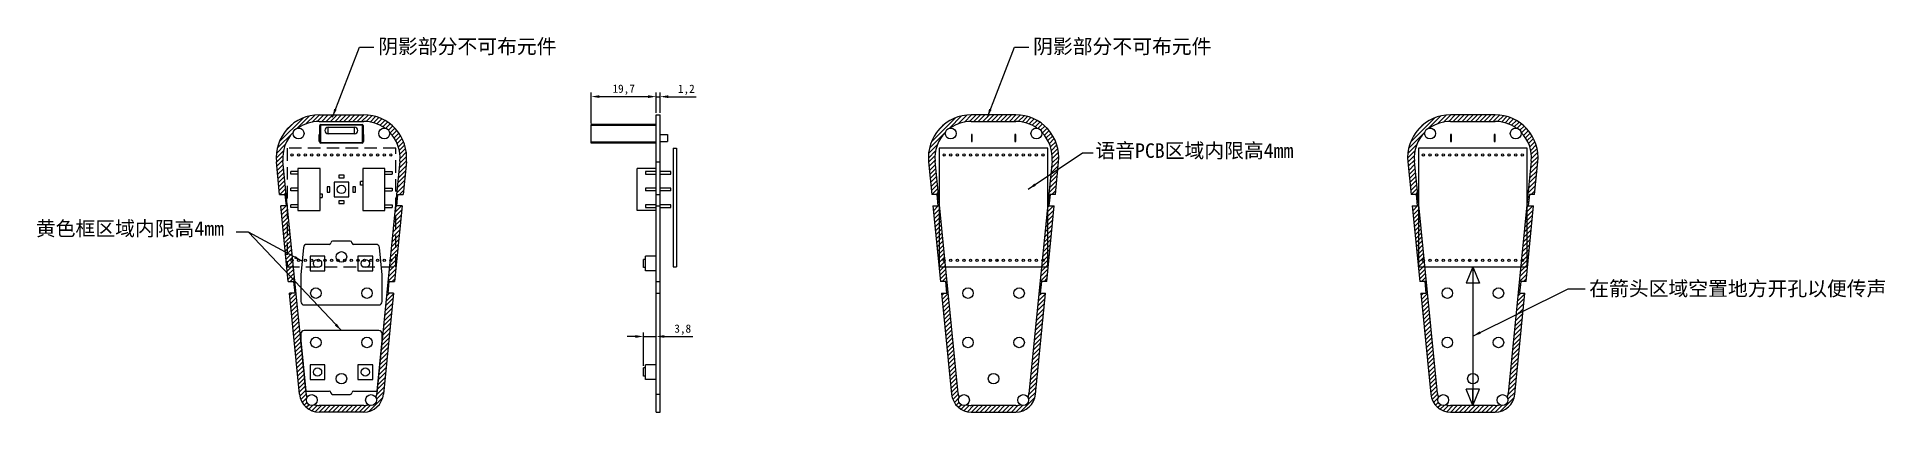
# Model space of a CAD drawing. Header units: millimetres. Extents: x 189 to 750, y 293 to 407.
import ezdxf

# ---------------------------------------------------------------- set-up
doc = ezdxf.new("R2010")
doc.units = ezdxf.units.MM
doc.header["$LTSCALE"] = 15
doc.linetypes.add('DASHED', pattern=[19.05, 12.7, -6.35])
doc.layers.add('图层1', color=7, linetype='DASHED')
doc.styles.get("Standard").update_dxf_attribs({"font": ''})
doc.styles.get('Standard').set_extended_font_data('宋体')
doc.dimstyles.new('ISO-25', dxfattribs={"dimtxt": 2.5, "dimasz": 2.5, "dimexe": 1.25, "dimexo": 0.625, "dimtad": 1, "dimtxsty": 'Standard', "dimcen": 2.5, "dimadec": 0, "dimazin": 0, "dimtfac": 1, "dimtmove": 0, "dimatfit": 3, "dimfxl": 1, "dimarcsym": 0})

# ---------------------------------------------------------------- blocks, each defined once
blk = doc.blocks.new('*D1')
at = {"color": 0, "lineweight": -2}
for p, q in [((357.61, 380.36), (357.61, 389.75)), ((360.11, 388.5), (374.81, 388.5)), ((377.31, 383.56), (377.31, 389.75))]:
    blk.add_line(p, q, dxfattribs=at)
at = {"color": 0}
for points in [[(360.11, 388.92), (360.11, 388.09), (357.61, 388.5)], [(374.81, 388.09), (374.81, 388.92), (377.31, 388.5)]]:
    blk.add_solid(points, dxfattribs=at)
at = {"layer": 'Defpoints', "color": 0}
for p in [(377.31, 388.5), (377.31, 382.94), (357.61, 379.74)]:
    blk.add_point(p, dxfattribs=at)
at = {"color": 0, "insert": (367.46, 390.59), "char_height": 2.5, "attachment_point": 5}
blk.add_mtext('19,7', dxfattribs=at)
blk = doc.blocks.new('*D2')
at = {"color": 0, "lineweight": -2}
for p, q in [((374.81, 388.48), (372.31, 388.48)), ((377.31, 383.56), (377.31, 389.73)), ((377.31, 388.48), (378.51, 388.48)), ((378.51, 383.56), (378.51, 389.73)), ((381.01, 388.48), (389.47, 388.48))]:
    blk.add_line(p, q, dxfattribs=at)
at = {"color": 0}
for points in [[(374.81, 388.06), (374.81, 388.9), (377.31, 388.48)], [(381.01, 388.9), (381.01, 388.06), (378.51, 388.48)]]:
    blk.add_solid(points, dxfattribs=at)
at = {"layer": 'Defpoints', "color": 0}
for p in [(378.51, 388.48), (377.31, 382.94), (378.51, 382.94)]:
    blk.add_point(p, dxfattribs=at)
at = {"color": 0, "insert": (386.49, 390.56), "char_height": 2.5, "attachment_point": 5}
blk.add_mtext('1,2', dxfattribs=at)
blk = doc.blocks.new('*D3')
at = {"color": 0, "lineweight": -2}
for p, q in [((371.01, 315.61), (368.51, 315.61)), ((373.51, 306.66), (373.51, 316.86)), ((373.51, 315.61), (377.31, 315.61)), ((377.31, 307.66), (377.31, 316.86)), ((379.81, 315.61), (388.48, 315.61))]:
    blk.add_line(p, q, dxfattribs=at)
at = {"color": 0}
for points in [[(371.01, 315.19), (371.01, 316.02), (373.51, 315.61)], [(379.81, 316.02), (379.81, 315.19), (377.31, 315.61)]]:
    blk.add_solid(points, dxfattribs=at)
at = {"layer": 'Defpoints', "color": 0}
for p in [(377.31, 315.61), (373.51, 306.04), (377.31, 307.04)]:
    blk.add_point(p, dxfattribs=at)
at = {"color": 0, "insert": (385.39, 317.69), "char_height": 2.5, "attachment_point": 5}
blk.add_mtext('3,8', dxfattribs=at)

msp = doc.modelspace()

# ---------------------------------------------------------------- hatches: boundary and pattern name
h = msp.add_hatch()
h.set_pattern_fill('ANSI31', color=3, scale=0.3, style=0)
h.set_pattern_definition([(45, (115.7676, 0), (-0.6735192, 0.6735192), [])])
h.paths.add_polyline_path([(288.571, 382.939, -0.4434422), (301.507, 368.658), (300.53, 358.789), (298.922, 358.789), (298.575, 355.289), (300.183, 355.289), (297.904, 332.289), (296.296, 332.289), (295.949, 328.789), (297.557, 328.789), (294.512, 298.048, -0.3855768), (288.541, 292.639), (275.004, 292.639, -0.3855768), (269.033, 298.048), (265.987, 328.789), (267.595, 328.789), (267.248, 332.289), (265.64, 332.289), (263.362, 355.289), (264.969, 355.289), (264.623, 358.789), (263.015, 358.789), (262.037, 368.658, -0.4434422), (274.974, 382.939)])
h.paths.add_polyline_path([(275.004, 294.639, -0.0876681), (273.633, 294.882, -0.7666894), (271.322, 297.076, -0.0758482), (271.023, 298.245), (264.027, 368.855, -0.2239339), (267.173, 377.695, -0.3213407), (268.642, 378.934, -0.1545554), (274.974, 380.939), (288.571, 380.939, -0.1545554), (294.902, 378.934, -0.3213407), (296.372, 377.695, -0.2239339), (299.517, 368.855), (292.521, 298.245, -0.0758482), (292.223, 297.076, -0.7666894), (289.912, 294.882, -0.0876681), (288.541, 294.639)], flags=16)
h = msp.add_hatch()
h.set_pattern_fill('ANSI31', color=3, scale=0.3, style=0)
h.set_pattern_definition([(45, (313.7607, 0), (-0.6735192, 0.6735192), [])])
h.paths.add_polyline_path([(486.564, 382.939, -0.4434422), (499.5, 368.658), (498.523, 358.789), (496.915, 358.789), (496.568, 355.289), (498.176, 355.289), (495.897, 332.289), (494.289, 332.289), (493.942, 328.789), (495.55, 328.789), (492.505, 298.048, -0.3855768), (486.534, 292.639), (472.997, 292.639, -0.3855768), (467.026, 298.048), (463.98, 328.789), (465.588, 328.789), (465.241, 332.289), (463.633, 332.289), (461.355, 355.289), (462.962, 355.289), (462.616, 358.789), (461.008, 358.789), (460.03, 368.658, -0.4434422), (472.967, 382.939)])
h.paths.add_polyline_path([(472.997, 294.639, -0.0876681), (471.626, 294.882, -0.7666894), (469.315, 297.076, -0.0758482), (469.016, 298.245), (462.02, 368.855, -0.2239339), (465.166, 377.695, -0.3213407), (466.635, 378.934, -0.1545554), (472.967, 380.939), (486.564, 380.939, -0.1545554), (492.895, 378.934, -0.3213407), (494.365, 377.695, -0.2239339), (497.51, 368.855), (490.514, 298.245, -0.0758482), (490.216, 297.076, -0.7666894), (487.905, 294.882, -0.0876681), (486.534, 294.639)], flags=16)
h = msp.add_hatch()
h.set_pattern_fill('ANSI31', color=3, scale=0.3, style=0)
h.set_pattern_definition([(45, (459.2751, 0), (-0.6735192, 0.6735192), [])])
h.paths.add_polyline_path([(632.078, 382.939, -0.4434422), (645.015, 368.658), (644.037, 358.789), (642.429, 358.789), (642.082, 355.289), (643.69, 355.289), (641.411, 332.289), (639.804, 332.289), (639.457, 328.789), (641.065, 328.789), (638.019, 298.048, -0.3855768), (632.048, 292.639), (618.511, 292.639, -0.3855768), (612.54, 298.048), (609.494, 328.789), (611.102, 328.789), (610.756, 332.289), (609.148, 332.289), (606.869, 355.289), (608.477, 355.289), (608.13, 358.789), (606.522, 358.789), (605.545, 368.658, -0.4434422), (618.481, 382.939)])
h.paths.add_polyline_path([(618.511, 294.639, -0.0876681), (617.14, 294.882, -0.7666894), (614.829, 297.076, -0.0758482), (614.53, 298.245), (607.535, 368.855, -0.2239339), (610.68, 377.695, -0.3213407), (612.149, 378.934, -0.1545554), (618.481, 380.939), (632.078, 380.939, -0.1545554), (638.41, 378.934, -0.3213407), (639.879, 377.695, -0.2239339), (643.024, 368.855), (636.029, 298.245, -0.0758482), (635.73, 297.076, -0.7666894), (633.419, 294.882, -0.0876681), (632.048, 294.639)], flags=16)

# ---------------------------------------------------------------- linework, layer by layer
for p, q in [((274.974, 382.939), (288.571, 382.939)), ((377.309, 292.639), (377.309, 382.939)), ((377.309, 382.939), (378.509, 382.939)), ((378.509, 292.639), (378.509, 382.939)), ((486.564, 382.939), (472.967, 382.939)), ((632.078, 382.939), (618.481, 382.939)), ((275.022, 374.839), (275.022, 376.939)), ((275.022, 376.939), (275.172, 376.939)), ((275.172, 374.639), (275.172, 379.739)), ((275.372, 379.839), (275.372, 374.539)), ((288.172, 379.839), (275.372, 379.839)), ((275.472, 380.039), (288.072, 380.039)), ((277.772, 377.189), (277.772, 379.189)), ((277.772, 379.189), (285.772, 379.189)), ((285.772, 377.189), (277.772, 377.189)), ((285.772, 377.189), (285.772, 379.189)), ((288.172, 374.539), (288.172, 379.839)), ((288.372, 379.739), (288.372, 374.639)), ((288.372, 376.939), (288.522, 376.939)), ((288.522, 376.939), (288.522, 374.839)), ((357.609, 374.339), (357.609, 380.039)), ((377.309, 380.039), (357.609, 380.039)), ((377.309, 379.739), (357.609, 379.739)), ((378.509, 376.939), (380.809, 376.939)), ((380.809, 376.939), (380.809, 374.839)), ((473.015, 376.939), (473.015, 374.839)), ((473.315, 376.939), (473.015, 376.939)), ((473.315, 374.839), (473.315, 376.939)), ((486.215, 376.939), (486.215, 374.839)), ((486.515, 376.939), (486.215, 376.939)), ((486.515, 374.839), (486.515, 376.939)), ((618.53, 376.939), (618.53, 374.839)), ((618.83, 376.939), (618.53, 376.939)), ((618.83, 374.839), (618.83, 376.939)), ((631.73, 376.939), (631.73, 374.839)), ((632.03, 376.939), (631.73, 376.939)), ((632.03, 374.839), (632.03, 376.939)), ((275.172, 374.839), (275.022, 374.839)), ((275.372, 374.539), (288.172, 374.539)), ((288.072, 374.339), (275.472, 374.339)), ((288.522, 374.839), (288.372, 374.839)), ((377.309, 374.639), (357.609, 374.639)), ((377.309, 374.339), (357.609, 374.339)), ((378.509, 374.839), (380.809, 374.839)), ((382.509, 372.789), (382.509, 336.789)), ((382.509, 372.789), (383.509, 372.789)), ((383.509, 372.789), (383.509, 336.789)), ((473.015, 374.839), (473.315, 374.839)), ((486.215, 374.839), (486.515, 374.839)), ((618.53, 374.839), (618.83, 374.839)), ((631.73, 374.839), (632.03, 374.839)), ((263.015, 358.789), (262.037, 368.658)), ((266.372, 364.939), (266.372, 365.739)), ((268.572, 365.739), (266.372, 365.739)), ((268.572, 364.939), (266.372, 364.939)), ((268.572, 366.689), (268.572, 353.889)), ((275.272, 366.689), (268.572, 366.689)), ((275.272, 353.889), (275.272, 366.689)), ((288.272, 366.689), (288.272, 353.889)), ((294.972, 366.689), (288.272, 366.689)), ((294.972, 353.889), (294.972, 366.689)), ((294.972, 365.739), (297.172, 365.739)), ((294.972, 364.939), (297.172, 364.939)), ((297.172, 365.739), (297.172, 364.939)), ((301.507, 368.658), (300.53, 358.789)), ((371.609, 353.889), (371.609, 366.689)), ((377.309, 366.689), (371.609, 366.689)), ((374.109, 365.739), (374.109, 364.939)), ((377.309, 365.739), (374.109, 365.739)), ((374.109, 364.939), (377.309, 364.939)), ((377.309, 368.658), (378.509, 368.658)), ((381.809, 365.739), (378.509, 365.739)), ((378.509, 364.939), (381.809, 364.939)), ((381.809, 364.939), (381.809, 365.739)), ((460.03, 368.658), (461.008, 358.789)), ((498.523, 358.789), (499.5, 368.658)), ((605.545, 368.658), (606.522, 358.789)), ((644.037, 358.789), (645.015, 368.658)), ((266.372, 359.889), (266.372, 360.689)), ((268.572, 360.689), (266.372, 360.689)), ((268.572, 359.889), (266.372, 359.889)), ((277.472, 361.089), (277.472, 359.489)), ((278.272, 361.089), (277.472, 361.089)), ((277.472, 359.489), (278.272, 359.489)), ((278.272, 359.489), (278.272, 361.089)), ((279.522, 362.539), (279.522, 358.039)), ((284.022, 362.539), (279.522, 362.539)), ((280.972, 364.589), (280.972, 363.789)), ((282.572, 364.589), (280.972, 364.589)), ((280.972, 363.789), (282.572, 363.789)), ((282.572, 363.789), (282.572, 364.589)), ((284.022, 358.039), (284.022, 362.539)), ((285.272, 361.089), (285.272, 359.489)), ((286.072, 361.089), (285.272, 361.089)), ((285.272, 359.489), (286.072, 359.489)), ((286.072, 359.489), (286.072, 361.089)), ((287.572, 361.589), (287.572, 362.689)), ((288.272, 362.689), (287.572, 362.689)), ((288.272, 361.589), (287.572, 361.589)), ((294.972, 360.689), (297.172, 360.689)), ((294.972, 359.889), (297.172, 359.889)), ((297.172, 360.689), (297.172, 359.889)), ((374.109, 360.689), (374.109, 359.889)), ((377.309, 360.689), (374.109, 360.689)), ((377.309, 359.889), (374.109, 359.889)), ((381.809, 360.689), (378.509, 360.689)), ((381.809, 359.889), (378.509, 359.889)), ((381.809, 359.889), (381.809, 360.689)), ((263.015, 358.789), (264.623, 358.789)), ((265.64, 332.289), (263.362, 355.289)), ((264.969, 355.289), (263.362, 355.289)), ((264.623, 358.789), (264.969, 355.289)), ((266.372, 354.839), (266.372, 355.639)), ((268.572, 355.639), (266.372, 355.639)), ((268.572, 354.839), (266.372, 354.839)), ((268.572, 353.889), (275.272, 353.889)), ((275.272, 358.989), (275.972, 358.989)), ((275.272, 357.889), (275.972, 357.889)), ((275.972, 358.989), (275.972, 357.889)), ((279.522, 358.039), (284.022, 358.039)), ((280.972, 356.789), (280.972, 355.989)), ((282.572, 356.789), (280.972, 356.789)), ((280.972, 355.989), (282.572, 355.989)), ((282.572, 355.989), (282.572, 356.789)), ((288.272, 353.889), (294.972, 353.889)), ((294.972, 355.639), (297.172, 355.639)), ((294.972, 354.839), (297.172, 354.839)), ((297.172, 355.639), (297.172, 354.839)), ((300.183, 355.289), (297.904, 332.289)), ((298.575, 355.289), (298.922, 358.789)), ((300.183, 355.289), (298.575, 355.289)), ((298.922, 358.789), (300.53, 358.789)), ((377.309, 353.889), (371.609, 353.889)), ((374.109, 355.639), (374.109, 354.839)), ((377.309, 355.639), (374.109, 355.639)), ((374.109, 354.839), (377.309, 354.839)), ((377.309, 358.789), (378.509, 358.789)), ((377.309, 355.289), (378.509, 355.289)), ((381.809, 355.639), (378.509, 355.639)), ((378.509, 354.839), (381.809, 354.839)), ((381.809, 354.839), (381.809, 355.639)), ((462.616, 358.789), (461.008, 358.789)), ((461.355, 355.289), (463.633, 332.289)), ((461.355, 355.289), (462.962, 355.289)), ((462.962, 355.289), (462.616, 358.789)), ((495.897, 332.289), (498.176, 355.289)), ((496.915, 358.789), (496.568, 355.289)), ((496.568, 355.289), (498.176, 355.289)), ((498.523, 358.789), (496.915, 358.789)), ((608.13, 358.789), (606.522, 358.789)), ((606.869, 355.289), (609.148, 332.289)), ((606.869, 355.289), (608.477, 355.289)), ((608.477, 355.289), (608.13, 358.789)), ((641.411, 332.289), (643.69, 355.289)), ((642.429, 358.789), (642.082, 355.289)), ((642.082, 355.289), (643.69, 355.289)), ((644.037, 358.789), (642.429, 358.789)), ((272.272, 340.039), (272.272, 335.539)), ((276.772, 340.039), (272.272, 340.039)), ((276.772, 335.539), (276.772, 340.039)), ((291.272, 340.039), (286.772, 340.039)), ((286.772, 340.039), (286.772, 335.539)), ((291.272, 335.539), (291.272, 340.039)), ((373.509, 336.539), (373.509, 339.039)), ((374.109, 339.039), (373.509, 339.039)), ((374.109, 335.539), (374.109, 340.039)), ((377.309, 340.039), (374.109, 340.039)), ((382.509, 336.789), (383.509, 336.789)), ((265.64, 332.289), (267.248, 332.289)), ((267.248, 332.289), (267.595, 328.789)), ((272.272, 335.539), (276.772, 335.539)), ((286.772, 335.539), (291.272, 335.539)), ((295.949, 328.789), (296.296, 332.289)), ((296.296, 332.289), (297.904, 332.289)), ((374.109, 336.539), (373.509, 336.539)), ((377.309, 335.539), (374.109, 335.539)), ((377.309, 332.289), (378.509, 332.289)), ((465.241, 332.289), (463.633, 332.289)), ((465.588, 328.789), (465.241, 332.289)), ((494.289, 332.289), (493.942, 328.789)), ((495.897, 332.289), (494.289, 332.289)), ((610.756, 332.289), (609.148, 332.289)), ((611.102, 328.789), (610.756, 332.289)), ((639.804, 332.289), (639.457, 328.789)), ((641.411, 332.289), (639.804, 332.289)), ((269.033, 298.048), (265.987, 328.789)), ((267.595, 328.789), (265.987, 328.789)), ((297.557, 328.789), (294.512, 298.048)), ((297.557, 328.789), (295.949, 328.789)), ((377.309, 328.789), (378.509, 328.789)), ((463.98, 328.789), (467.026, 298.048)), ((463.98, 328.789), (465.588, 328.789)), ((492.505, 298.048), (495.55, 328.789)), ((493.942, 328.789), (495.55, 328.789)), ((609.494, 328.789), (612.54, 298.048)), ((609.494, 328.789), (611.102, 328.789)), ((638.019, 298.048), (641.065, 328.789)), ((639.457, 328.789), (641.065, 328.789)), ((276.772, 307.039), (272.272, 307.039)), ((272.272, 307.039), (272.272, 302.539)), ((276.772, 302.539), (276.772, 307.039)), ((291.272, 307.039), (286.772, 307.039)), ((286.772, 307.039), (286.772, 302.539)), ((291.272, 302.539), (291.272, 307.039)), ((374.109, 306.039), (373.509, 306.039)), ((373.509, 303.539), (373.509, 306.039)), ((374.109, 303.539), (373.509, 303.539)), ((377.309, 307.039), (374.109, 307.039)), ((374.109, 302.539), (374.109, 307.039)), ((272.272, 302.539), (276.772, 302.539)), ((286.772, 302.539), (291.272, 302.539)), ((377.309, 302.539), (374.109, 302.539)), ((377.309, 298.048), (378.509, 298.048)), ((288.541, 292.639), (275.004, 292.639)), ((377.309, 292.639), (378.509, 292.639)), ((472.997, 292.639), (486.534, 292.639)), ((618.511, 292.639), (632.048, 292.639))]:
    msp.add_line(p, q)
at = {"color": 1}
for p, q in [((274.974, 380.939), (288.571, 380.939)), ((472.967, 380.939), (486.564, 380.939)), ((618.481, 380.939), (632.078, 380.939)), ((271.023, 298.245), (264.027, 368.855)), ((299.517, 368.855), (292.521, 298.245)), ((469.016, 298.245), (462.02, 368.855)), ((497.51, 368.855), (490.514, 298.245)), ((614.53, 298.245), (607.535, 368.855)), ((643.024, 368.855), (636.029, 298.245)), ((625.28, 336.789), (623.277, 331.793)), ((625.28, 336.789), (625.28, 294.639)), ((625.28, 336.789), (627.282, 331.793)), ((627.282, 331.793), (623.277, 331.793)), ((625.28, 294.639), (623.277, 299.636)), ((627.282, 299.636), (623.277, 299.636)), ((625.28, 294.639), (627.282, 299.636)), ((625.28, 294.639), (625.28, 299.461)), ((288.541, 294.639), (275.004, 294.639)), ((486.534, 294.639), (472.997, 294.639)), ((632.048, 294.639), (618.511, 294.639))]:
    msp.add_line(p, q, dxfattribs=at)
at = {"color": 2}
for p, q in [((463.265, 372.789), (463.265, 336.789)), ((496.265, 372.789), (463.265, 372.789)), ((496.265, 336.789), (496.265, 372.789)), ((608.78, 372.789), (608.78, 336.789)), ((641.78, 372.789), (608.78, 372.789)), ((641.78, 336.789), (641.78, 372.789)), ((270.257, 342.688), (269.427, 334.311)), ((278.072, 343.589), (271.252, 343.589)), ((284.472, 344.589), (279.072, 344.589)), ((292.292, 343.589), (285.472, 343.589)), ((294.117, 334.311), (293.287, 342.688)), ((463.265, 336.789), (496.265, 336.789)), ((608.78, 336.789), (641.78, 336.789)), ((269.422, 334.212), (269.422, 326.189)), ((294.122, 326.189), (294.122, 334.212)), ((270.422, 325.189), (293.122, 325.189)), ((269.422, 316.389), (269.422, 314.403)), ((269.422, 314.403), (270.944, 299.038)), ((293.122, 317.389), (270.422, 317.389)), ((292.6, 299.038), (294.122, 314.403)), ((294.122, 314.403), (294.122, 316.389)), ((271.252, 298.989), (278.072, 298.989)), ((279.072, 297.989), (284.472, 297.989)), ((285.472, 298.989), (292.292, 298.989))]:
    msp.add_line(p, q, dxfattribs=at)
for centre, radius in [((268.772, 377.289), 1.65), ((294.772, 377.289), 1.65), ((466.765, 377.289), 1.65), ((492.765, 377.289), 1.65), ((612.28, 377.289), 1.65), ((638.28, 377.289), 1.65), ((281.772, 360.289), 1.25), ((274.522, 337.789), 1.25), ((281.772, 339.789), 1.6), ((289.022, 337.789), 1.25), ((274.022, 328.789), 1.6), ((289.522, 328.789), 1.6), ((472.015, 328.789), 1.6), ((487.515, 328.789), 1.6), ((617.53, 328.789), 1.6), ((633.03, 328.789), 1.6), ((274.022, 313.789), 1.6), ((289.522, 313.789), 1.6), ((472.015, 313.789), 1.6), ((487.515, 313.789), 1.6), ((617.53, 313.789), 1.6), ((633.03, 313.789), 1.6), ((274.522, 304.789), 1.25), ((281.772, 302.789), 1.6), ((289.022, 304.789), 1.25), ((479.765, 302.789), 1.6), ((625.28, 302.789), 1.6), ((272.772, 296.289), 1.65), ((290.772, 296.289), 1.65), ((470.765, 296.289), 1.65), ((488.765, 296.289), 1.65), ((616.28, 296.289), 1.65), ((634.28, 296.289), 1.65)]:
    msp.add_circle(centre, radius)
for centre in [(266.772, 370.789), (268.772, 370.789), (270.772, 370.789), (272.772, 370.789), (274.772, 370.789), (276.772, 370.789), (278.772, 370.789), (280.772, 370.789), (282.772, 370.789), (284.772, 370.789), (286.772, 370.789), (288.772, 370.789), (290.772, 370.789), (292.772, 370.789), (294.772, 370.789), (296.772, 370.789), (464.765, 370.789), (466.765, 370.789), (468.765, 370.789), (470.765, 370.789), (472.765, 370.789), (474.765, 370.789), (476.765, 370.789), (478.765, 370.789), (480.765, 370.789), (482.765, 370.789), (484.765, 370.789), (486.765, 370.789), (488.765, 370.789), (490.765, 370.789), (492.765, 370.789), (494.765, 370.789), (610.28, 370.789), (612.28, 370.789), (614.28, 370.789), (616.28, 370.789), (618.28, 370.789), (620.28, 370.789), (622.28, 370.789), (624.28, 370.789), (626.28, 370.789), (628.28, 370.789), (630.28, 370.789), (632.28, 370.789), (634.28, 370.789), (636.28, 370.789), (638.28, 370.789), (640.28, 370.789), (266.772, 338.789), (268.772, 338.789), (270.772, 338.789), (272.772, 338.789), (274.772, 338.789), (276.772, 338.789), (278.772, 338.789), (280.772, 338.789), (282.772, 338.789), (284.772, 338.789), (286.772, 338.789), (288.772, 338.789), (290.772, 338.789), (292.772, 338.789), (294.772, 338.789), (296.772, 338.789), (464.765, 338.789), (466.765, 338.789), (468.765, 338.789), (470.765, 338.789), (472.765, 338.789), (474.765, 338.789), (476.765, 338.789), (478.765, 338.789), (480.765, 338.789), (482.765, 338.789), (484.765, 338.789), (486.765, 338.789), (488.765, 338.789), (490.765, 338.789), (492.765, 338.789), (494.765, 338.789), (610.28, 338.789), (612.28, 338.789), (614.28, 338.789), (616.28, 338.789), (618.28, 338.789), (620.28, 338.789), (622.28, 338.789), (624.28, 338.789), (626.28, 338.789), (628.28, 338.789), (630.28, 338.789), (632.28, 338.789), (634.28, 338.789), (636.28, 338.789), (638.28, 338.789), (640.28, 338.789)]:
    msp.add_circle(centre, 0.35, dxfattribs=at)
for centre, radius, start, end in [((274.974, 369.939), 13, 90, 185.65807), ((288.571, 369.939), 13, 354.34193, 90), ((472.967, 369.939), 13, 90, 185.65807), ((486.564, 369.939), 13, 354.34193, 90), ((618.481, 369.939), 13, 90, 185.65807), ((632.078, 369.939), 13, 354.34193, 90), ((275.472, 379.739), 0.3, 90, 180), ((277.772, 378.189), 1, 90, 270), ((285.772, 378.189), 1, 270, 90), ((288.072, 379.739), 0.3, 0, 90), ((275.472, 374.639), 0.3, 180, 270), ((288.072, 374.639), 0.3, 270, 0), ((293.122, 334.212), 1, 0, 5.65807), ((275.004, 298.639), 6, 185.65807, 270), ((288.541, 298.639), 6, 270, 354.34193), ((472.997, 298.639), 6, 185.65807, 270), ((486.534, 298.639), 6, 270, 354.34193), ((618.511, 298.639), 6, 185.65807, 270), ((632.048, 298.639), 6, 270, 354.34193)]:
    msp.add_arc(centre, radius, start, end)
at = {"color": 1}
for centre, radius, start, end in [((274.974, 369.939), 11, 135.16915, 185.65807), ((274.974, 369.939), 11, 90, 125.14342), ((288.571, 369.939), 11, 54.85658, 90), ((288.571, 369.939), 11, 354.34193, 44.83085), ((472.967, 369.939), 11, 135.16915, 185.65807), ((472.967, 369.939), 11, 90, 125.14342), ((486.564, 369.939), 11, 54.85658, 90), ((486.564, 369.939), 11, 354.34193, 44.83085), ((618.481, 369.939), 11, 135.16915, 185.65807), ((618.481, 369.939), 11, 90, 125.14342), ((632.078, 369.939), 11, 54.85658, 90), ((632.078, 369.939), 11, 354.34193, 44.83085), ((275.004, 298.639), 4, 185.65807, 203.00797), ((288.541, 298.639), 4, 336.99203, 354.34193), ((472.997, 298.639), 4, 185.65807, 203.00797), ((486.534, 298.639), 4, 336.99203, 354.34193), ((618.511, 298.639), 4, 185.65807, 203.00797), ((632.048, 298.639), 4, 336.99203, 354.34193), ((275.004, 298.639), 4, 249.95918, 270), ((288.541, 298.639), 4, 270, 290.04082), ((472.997, 298.639), 4, 249.95918, 270), ((486.534, 298.639), 4, 270, 290.04082), ((618.511, 298.639), 4, 249.95918, 270), ((632.048, 298.639), 4, 270, 290.04082)]:
    msp.add_arc(centre, radius, start, end, dxfattribs=at)
at = {"color": 2}
for centre, radius, start, end in [((271.252, 342.589), 1, 90, 174.34193), ((278.072, 344.089), 0.5, 270, 0), ((279.072, 344.089), 0.5, 90, 180), ((284.472, 344.089), 0.5, 360, 90), ((285.472, 344.089), 0.5, 180, 270), ((292.292, 342.589), 1, 5.65807, 90), ((281.772, 339.789), 1.6, 213.48908, 236.38007), ((281.772, 339.789), 1.6, 303.61993, 326.51092), ((479.765, 339.789), 1.6, 213.48908, 236.38007), ((479.765, 339.789), 1.6, 303.61993, 326.51092), ((625.28, 339.789), 1.6, 213.48908, 236.38007), ((625.28, 339.789), 1.6, 303.61993, 326.51092), ((270.422, 326.189), 1, 180, 270), ((293.122, 326.189), 1, 270, 0), ((270.422, 316.389), 1, 90, 180), ((293.122, 316.389), 1, 360, 90), ((271.252, 299.989), 1, 252.07989, 270), ((278.072, 298.489), 0.5, 0, 90), ((279.072, 298.489), 0.5, 180, 270), ((284.472, 298.489), 0.5, 270, 0), ((285.472, 298.489), 0.5, 90, 180), ((292.292, 299.989), 1, 270, 287.92011)]:
    msp.add_arc(centre, radius, start, end, dxfattribs=at)
at = {"layer": '图层1', "color": 2, "ltscale": 0.02}
for p, q in [((265.272, 372.789), (265.272, 336.789)), ((298.272, 372.789), (265.272, 372.789)), ((298.272, 336.789), (298.272, 372.789)), ((265.272, 336.789), (298.272, 336.789))]:
    msp.add_line(p, q, dxfattribs=at)

# ---------------------------------------------------------------- texts
at = {"color": 1}
for s, p in [('阴影部分不可布元件', (292.934, 401.557)), ('阴影部分不可布元件', (491.773, 401.557)), ('在箭头区域空置地方开孔以便传声', (660.606, 327.973))]:
    msp.add_text(s, height=4.41, dxfattribs=at).set_placement(p)
at = {"color": 2}
for s, p in [('语音PCB区域内限高4mm', (510.677, 369.89)), ('黄色框区域内限高4mm', (189.006, 346.211))]:
    msp.add_text(s, height=4.41, dxfattribs=at).set_placement(p)

# ---------------------------------------------------------------- dimensions: what is measured, and where the dimension line sits
at = {"color": 3}
for base, p1, p2, picture, middle in [((377.309, 388.502), (357.609, 379.739), (377.309, 382.939), '*D1', (367.459, 390.586)), ((378.509, 388.479), (377.309, 382.939), (378.509, 382.939), '*D2', (386.488, 390.563)), ((377.309, 315.607), (373.509, 306.039), (377.309, 307.039), '*D3', (385.392, 317.691))]:
    dim = msp.add_linear_dim(base=base, p1=p1, p2=p2, dimstyle='ISO-25', dxfattribs=at)
    dim.commit()
    dim.dimension.update_dxf_attribs({"geometry": picture, "text_midpoint": middle})

# ---------------------------------------------------------------- leaders
at = {"color": 1, "annotation_type": 0, "has_hookline": 1, "hookline_direction": 1}
for points in [[(279.035, 382.289), (287.306, 403.501), (291.591, 403.501)], [(625.28, 315.714), (654.193, 330.131), (659.411, 330.131)]]:
    msp.add_leader(points, dimstyle='ISO-25', override={"dimgap": 0.625, "dimtad": 0}, dxfattribs=at)
at = {"color": 1}
msp.add_leader([(477.873, 382.289), (486.145, 403.501), (490.43, 403.501)], dimstyle='ISO-25', override={"dimgap": 0.625, "dimtad": 0}, dxfattribs=at)
at = {"color": 2, "annotation_type": 0, "has_hookline": 1, "hookline_direction": 1}
for points in [[(490.29, 360.345), (506.8, 371.43), (510.025, 371.43)], [(269.842, 338.499), (253.587, 347.258), (249.798, 347.258)], [(281.772, 317.389), (253.587, 347.258), (249.798, 347.258)]]:
    msp.add_leader(points, dimstyle='ISO-25', override={"dimgap": 0.625, "dimtad": 0}, dxfattribs=at)

doc.saveas('drawing.dxf')
